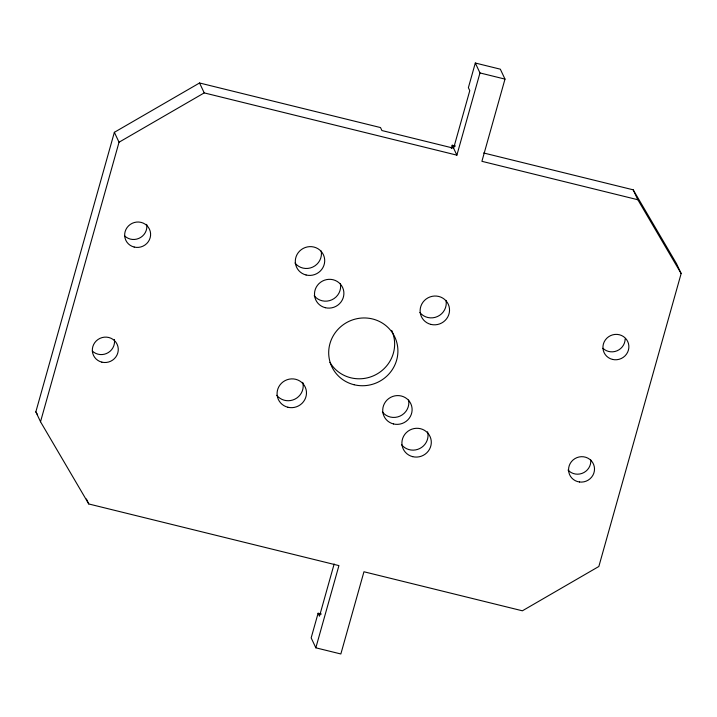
<?xml version="1.0" encoding="UTF-8"?>
<svg xmlns="http://www.w3.org/2000/svg" width="717" height="717" viewBox="0 0 717 717"><rect width="100%" height="100%" fill="white"/><g stroke="black" fill="none" stroke-linecap="round" stroke-linejoin="round"><path stroke-width="1.08" d="M315.838 647.818L338.926 565.605L88.756 503.961L40.519 421.757L35.85 411.845L114.361 132.313L199.55 82.984L380.512 127.563L381.91 130.539L453.619 148.213L469.778 90.656L468.38 87.689L475.308 63.024L500.323 69.182L504.992 79.103L481.905 161.316L637.843 199.738L681.15 273.536L598.847 566.484L522.388 610.803L363.949 571.763L340.853 653.976L315.838 647.818L311.169 637.897L318.097 613.241L321.359 614.039M40.519 421.757L119.031 142.226L114.361 132.313M334.158 563.974L319.486 616.199L318.097 613.241M451.316 148.446L452.212 145.237L455.465 146.035M119.031 142.226L204.22 92.896L456.881 155.15L479.978 72.937L475.308 63.024M479.978 72.937L504.992 79.103M483.643 152.981L633.183 189.817L676.481 263.614L681.15 273.536M35.85 411.845L37.535 414.713M633.183 189.817L637.843 199.738M452.212 145.237L456.881 155.15M199.55 82.984L204.22 92.896M86.425 499.005L88.756 503.961M446.001 300.387A14.797 14.322 -25.2 0 1 437.567 316.484A14.797 14.322 -25.2 0 1 419.848 312.487M408.591 399.987A14.797 14.322 -25.2 0 1 400.104 416.057A14.797 14.322 -25.2 0 1 382.403 411.997M146.698 224.367A13.058 12.637 -25.2 0 1 124.641 235.92M427.574 431.777A14.797 14.322 -25.2 0 1 419.723 448.546A14.797 14.322 -25.2 0 1 401.583 444.701M590.727 459.83A13.058 12.637 -25.2 0 1 568.025 470.065M321.189 251.031A14.797 14.322 -25.2 0 1 312.702 267.1A14.797 14.322 -25.2 0 1 294.992 263.04M340.378 283.726A14.797 14.322 -25.2 0 1 331.881 299.796A14.797 14.322 -25.2 0 1 314.18 295.745M302.744 382.367A14.797 14.322 -25.2 0 1 294.902 399.145A14.797 14.322 -25.2 0 1 276.762 395.3M391.679 330.394A34.81 33.69 -25.2 0 1 375.591 374.794A34.81 33.69 -25.2 0 1 329.919 362.354M625.152 338.935A13.058 12.637 -25.2 0 1 602.925 348.292M114.37 339.464A13.058 12.637 -25.2 0 1 92.314 351.025M430.953 324.416A14.797 14.322 -25.2 0 0 449.057 306.419A14.797 14.322 -25.2 0 0 424.482 300.441A14.797 14.322 -25.2 0 0 430.953 324.416M393.49 423.953A14.797 14.322 -25.2 0 0 411.648 406.019A14.797 14.322 -25.2 0 0 387.099 399.969A14.797 14.322 -25.2 0 0 393.49 423.953M134.169 247.051A13.058 12.637 -25.2 0 0 150.203 231.224A13.058 12.637 -25.2 0 0 128.531 225.882A13.058 12.637 -25.2 0 0 134.169 247.051M412.669 456.657A14.797 14.322 -25.2 0 0 430.836 438.714A14.797 14.322 -25.2 0 0 406.288 432.665A14.797 14.322 -25.2 0 0 412.669 456.657M612.443 359.405A13.058 12.637 -25.2 0 0 628.468 343.577A13.058 12.637 -25.2 0 0 606.806 338.236A13.058 12.637 -25.2 0 0 612.443 359.405M101.841 362.148A13.058 12.637 -25.2 0 0 117.866 346.32A13.058 12.637 -25.2 0 0 96.203 340.978A13.058 12.637 -25.2 0 0 101.841 362.148M579.515 481.994A13.058 12.637 -25.2 0 0 593.658 464.535A13.058 12.637 -25.2 0 0 571.449 461.649A13.058 12.637 -25.2 0 0 579.515 481.994M287.849 407.247A14.797 14.322 -25.2 0 0 306.016 389.313A14.797 14.322 -25.2 0 0 281.458 383.263A14.797 14.322 -25.2 0 0 287.849 407.247M306.078 274.996A14.797 14.322 -25.2 0 0 324.245 257.062A14.797 14.322 -25.2 0 0 299.688 251.013A14.797 14.322 -25.2 0 0 306.078 274.996M325.267 307.692A14.797 14.322 -25.2 0 0 343.434 289.758A14.797 14.322 -25.2 0 0 318.877 283.708A14.797 14.322 -25.2 0 0 325.267 307.692M354.064 384.733A34.81 33.69 -25.2 0 0 396.806 342.52A34.81 33.69 -25.2 0 0 339.033 328.287A34.81 33.69 -25.2 0 0 354.064 384.733"/></g></svg>
